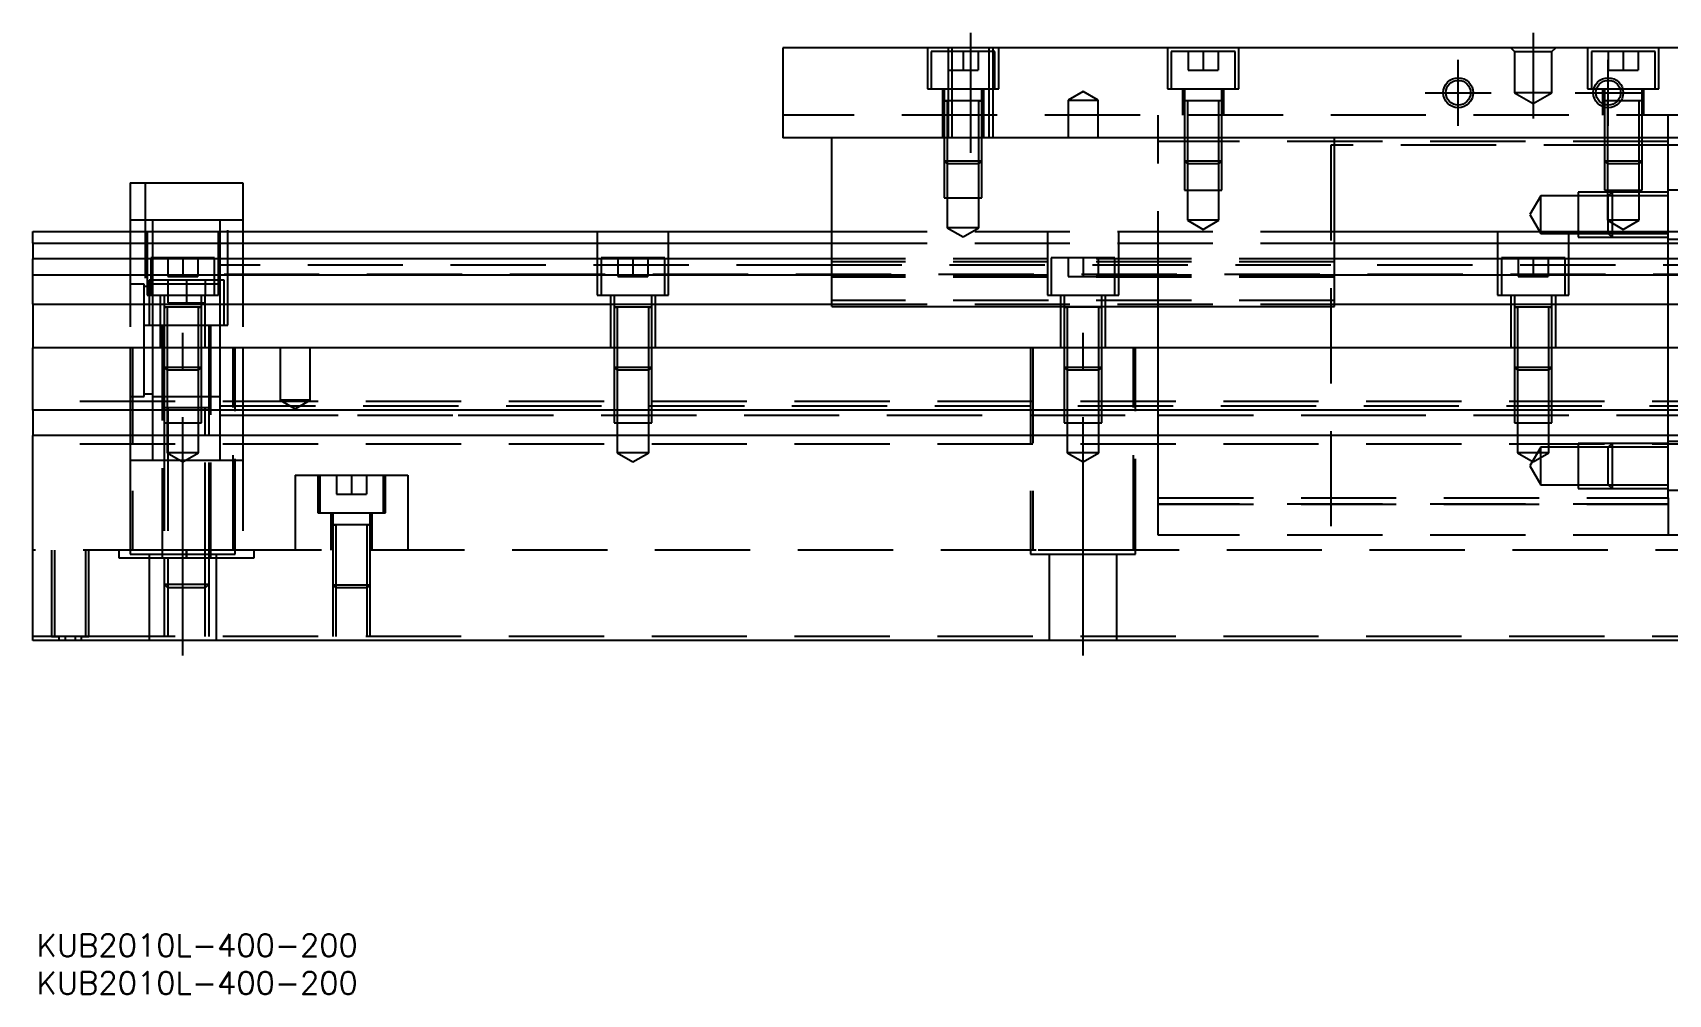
# Model space of a CAD drawing. Extents: x -20 to 623, y -288 to 102.
# Drawn here: x 0 to 218, y -287.9 to -159.8 of the extents above; entities that cross this region are included whole.
import ezdxf

# ---------------------------------------------------------------- set-up
doc = ezdxf.new("R2010")
doc.units = 0
doc.linetypes.add('CENTER', pattern=[50.8, 31.75, -6.35, 6.35, -6.35])
doc.linetypes.add('DASHED', pattern=[19.05, 12.7, -6.35])
doc.layers.get('0').update_dxf_attribs({"linetype": 'CONTINUOUS'})
doc.layers.add('CENTER', color=1, linetype='CENTER')
doc.styles.get("Standard").update_dxf_attribs({"font": 'txt.shx', "height": 3, "bigfont": 'bigfont.shx'})

# ---------------------------------------------------------------- blocks, each defined once
blk = doc.blocks.new('*U2')
at = {"color": 7, "linetype": 'CONTINUOUS'}
blk.add_text('KUB2010L-400-200', height=3, dxfattribs=at).set_placement((0.52, -287.94))
blk = doc.blocks.new('*U3')
at = {"color": 7, "linetype": 'CONTINUOUS'}
blk.add_text('KUB2010L-400-200', height=3, dxfattribs=at).set_placement((0.52, -282.91))

msp = doc.modelspace()

# ---------------------------------------------------------------- linework, layer by layer
at = {"color": 7, "linetype": 'CONTINUOUS'}
for p, q in [((100, -161.76), (100, -173.76)), ((300, -161.76), (100, -161.76)), ((300, -173.76), (100, -173.76)), ((106.5, -196.26), (106.5, -173.76)), ((173.5, -196.26), (173.5, -173.76)), ((218, -186.26), (218, -173.76)), ((226.5, -174.76), (218, -174.76)), ((13, -179.76), (28, -179.76)), ((13, -179.76), (13, -186.26)), ((28, -179.76), (28, -186.26)), ((0, -186.26), (106.5, -186.26)), ((0, -187.799608), (0, -186.26)), ((173.5, -186.26), (226.5, -186.26)), ((0, -187.799608), (106.5, -187.799608)), ((0, -187.799608), (0, -189.88154)), ((173.5, -187.799608), (226.5, -187.799608)), ((106.5, -189.88154), (0, -189.88154)), ((0, -192.096666), (0, -189.88154)), ((226.5, -189.88154), (173.5, -189.88154)), ((106.5, -192.096666), (0, -192.096666)), ((0, -195.941934), (0, -192.096666)), ((226.5, -192.096666), (173.5, -192.096666)), ((0, -195.941934), (106.5, -195.941934)), ((0, -195.941934), (0, -201.76)), ((173.5, -195.941934), (226.5, -195.941934)), ((106.5, -196.26), (173.5, -196.26)), ((0, -210.06), (0, -201.76)), ((400, -201.76), (0, -201.76)), ((400, -210.06), (0, -210.06)), ((0, -210.06), (0, -213.46)), ((0, -240.76), (0, -213.46)), ((400, -213.46), (0, -213.46)), ((400, -240.76), (0, -240.76))]:
    msp.add_line(p, q, dxfattribs=at)
at = {"color": 3, "linetype": 'DASHED'}
for p, q in [((119.25, -161.76), (119.25, -167.26)), ((128.25, -162.26), (119.75, -162.26)), ((119.75, -162.26), (119.75, -167.26)), ((122, -162.26), (122, -164.76)), ((122.000006, -161.76), (122.000006, -162.26)), ((122.000006, -162.26), (122.000006, -167.26)), ((122.5, -161.76), (122.5, -173.76)), ((124, -162.26), (124, -164.76)), ((126, -162.26), (126, -164.76)), ((127.5, -173.76), (127.5, -161.76)), ((127.999994, -173.76), (127.999994, -161.76)), ((128.25, -167.26), (128.25, -162.26)), ((128.75, -167.26), (128.75, -161.76)), ((151.25, -161.76), (151.25, -167.26)), ((152.999994, -162.26), (151.75, -162.26)), ((151.75, -162.26), (151.75, -167.26)), ((160.25, -162.26), (152.999994, -162.26)), ((154, -162.26), (154, -164.76)), ((156, -162.26), (156, -164.76)), ((158, -162.26), (158, -164.76)), ((160.25, -167.26), (160.25, -162.26)), ((160.75, -167.26), (160.75, -161.76)), ((197.5, -162.26), (197, -161.76)), ((197.5, -162.26), (197.5, -167.76)), ((197.5, -162.26), (202.5, -162.26)), ((202.5, -162.26), (203, -161.76)), ((202.5, -167.76), (202.5, -162.26)), ((207.25, -161.76), (207.25, -167.26)), ((216.25, -162.26), (207.75, -162.26)), ((207.75, -162.26), (207.75, -167.26)), ((210, -162.26), (210, -164.76)), ((212, -162.26), (212, -164.76)), ((214, -162.26), (214, -164.76)), ((216.25, -167.26), (216.25, -162.26)), ((216.75, -167.26), (216.75, -161.76)), ((122, -164.76), (124, -164.76)), ((124, -164.76), (126, -164.76)), ((154, -164.76), (156, -164.76)), ((156, -164.76), (158, -164.76)), ((210, -164.76), (212, -164.76)), ((212, -164.76), (214, -164.76)), ((119.25, -167.26), (128.75, -167.26)), ((121.25, -167.26), (121.25, -173.76)), ((121.5, -167.26), (121.5, -168.86)), ((122.000006, -167.26), (122.000006, -173.76)), ((126.5, -168.86), (126.5, -167.26)), ((126.75, -173.76), (126.75, -167.26)), ((140, -167.6053), (138, -168.76)), ((142, -168.76), (140, -167.6053)), ((151.25, -167.26), (160.75, -167.26)), ((153.25, -167.26), (153.25, -170.76)), ((153.5, -167.26), (153.5, -168.86)), ((158.5, -168.86), (158.5, -167.26)), ((158.75, -170.76), (158.75, -167.26)), ((202.5, -167.76), (197.5, -167.76)), ((197.5, -167.76), (200, -169.203376)), ((200, -169.203376), (202.5, -167.76)), ((207.25, -167.26), (216.75, -167.26)), ((209.25, -167.26), (209.25, -170.76)), ((209.5, -167.26), (209.5, -168.86)), ((214.5, -168.86), (214.5, -167.26)), ((214.75, -170.76), (214.75, -167.26)), ((121.5, -168.855), (121.5, -168.86)), ((121.5, -168.86), (121.757448, -168.86)), ((121.757468, -168.86), (121.5, -168.86)), ((121.5, -168.86), (121.5, -173.75998)), ((121.5, -168.86), (121.5, -168.865)), ((126.242552, -168.86), (121.757468, -168.86)), ((121.9, -168.86), (121.9, -173.75998)), ((126.1, -173.75998), (126.1, -168.86)), ((126.5, -168.86), (126.242552, -168.86)), ((126.242602, -168.86), (126.5, -168.86)), ((126.5, -168.86), (126.5, -168.855)), ((126.5, -173.75998), (126.5, -168.86)), ((126.5, -168.865), (126.5, -168.86)), ((138, -168.76), (140, -168.76)), ((138, -168.76), (138, -173.76)), ((140, -168.76), (142, -168.76)), ((142, -173.76), (142, -168.76)), ((153.5, -168.855), (153.5, -168.86)), ((153.757468, -168.86), (153.5, -168.86)), ((153.5, -168.86), (153.5, -168.865)), ((153.5, -168.86), (153.5, -170.75998)), ((158.5, -168.86), (153.757468, -168.86)), ((153.9, -168.86), (153.9, -170.75998)), ((158.1, -170.75998), (158.1, -168.86)), ((158.5, -170.75998), (158.5, -168.86)), ((209.5, -168.855), (209.5, -168.86)), ((209.757468, -168.86), (209.5, -168.86)), ((209.5, -168.86), (209.5, -169.332418)), ((209.5, -168.86), (209.5, -168.865)), ((209.5, -169.332418), (209.5, -169.696492)), ((209.5, -169.696492), (209.5, -170.75998)), ((211.229562, -168.86), (209.757468, -168.86)), ((209.9, -168.86), (209.9, -169.406966)), ((209.9, -169.406966), (209.9, -169.757498)), ((209.9, -169.757498), (209.9, -170.75998)), ((211.669968, -168.86), (211.229562, -168.86)), ((211.67033, -168.86), (211.229838, -168.86)), ((214.242552, -168.86), (211.669968, -168.86)), ((214.1, -170.75998), (214.1, -168.86)), ((214.5, -168.86), (214.242552, -168.86)), ((214.5, -168.86), (214.5, -168.855)), ((214.5, -170.75998), (214.5, -168.86)), ((214.5, -168.865), (214.5, -168.86)), ((300, -170.76), (100, -170.76)), ((150, -173.76), (150, -170.76)), ((153.5, -170.76), (153.5, -173.76)), ((153.500006, -170.76), (153.500006, -173.76)), ((153.9, -170.76), (153.9, -173.76)), ((158.1, -173.76), (158.1, -170.76)), ((158.499994, -173.76), (158.499994, -170.76)), ((158.5, -173.76), (158.5, -170.76)), ((209.5, -170.76), (209.5, -176.86)), ((209.500006, -170.76), (209.500006, -176.86)), ((209.9, -170.76), (209.9, -177.26)), ((214.1, -173.76), (214.1, -170.76)), ((214.499994, -173.76), (214.499994, -170.76)), ((214.5, -173.76), (214.5, -170.76)), ((218, -173.76), (218, -170.76)), ((121.5, -173.76), (121.5, -176.86)), ((121.500006, -173.76), (121.500006, -176.860006)), ((121.9, -173.76), (121.9, -177.26)), ((126.1, -177.26), (126.1, -173.76)), ((126.499994, -176.860006), (126.499994, -173.76)), ((126.5, -176.86), (126.5, -173.76)), ((150, -196.26), (150, -173.76)), ((218, -174.26), (150, -174.26)), ((153.5, -173.76), (153.5, -176.86)), ((153.500006, -173.76), (153.500006, -176.860006)), ((153.9, -173.76), (153.9, -177.26)), ((158.1, -177.26), (158.1, -173.76)), ((158.499994, -176.860006), (158.499994, -173.76)), ((158.5, -176.86), (158.5, -173.76)), ((214.1, -177.26), (214.1, -173.76)), ((214.499994, -176.860006), (214.499994, -173.76)), ((214.5, -176.86), (214.5, -173.76)), ((173, -174.76), (173, -226.76)), ((214.1, -174.76), (173, -174.76)), ((214.5, -174.76), (214.1, -174.76)), ((218, -174.76), (214.5, -174.76)), ((121.5, -176.86), (126.5, -176.86)), ((121.5, -176.86), (121.9, -177.26)), ((121.500006, -176.86002), (121.500006, -181.76)), ((126.1, -177.26), (121.9, -177.26)), ((121.9, -177.26002), (121.9, -181.76)), ((126.1, -177.26), (126.5, -176.86)), ((126.1, -181.76), (126.1, -177.26002)), ((126.499994, -181.76), (126.499994, -176.86002)), ((153.5, -176.86), (158.5, -176.86)), ((153.5, -176.86), (153.9, -177.26)), ((153.500006, -176.86002), (153.500006, -180.76)), ((158.1, -177.26), (153.9, -177.26)), ((153.9, -177.26002), (153.9, -180.76)), ((158.1, -177.26), (158.5, -176.86)), ((158.1, -180.76), (158.1, -177.26002)), ((158.499994, -180.76), (158.499994, -176.86002)), ((209.5, -176.86), (214.5, -176.86)), ((209.5, -176.86), (209.9, -177.26)), ((209.500006, -176.86002), (209.500006, -180.76)), ((214.1, -177.26), (209.9, -177.26)), ((209.9, -177.26002), (209.9, -180.76)), ((214.1, -177.26), (214.5, -176.86)), ((214.1, -180.76), (214.1, -177.26002)), ((214.499994, -180.76), (214.499994, -176.86002)), ((15, -179.76), (15, -198.76)), ((26, -198.76), (26, -179.76)), ((153.500006, -180.76), (158.499994, -180.76)), ((153.9, -180.76), (153.9, -184.76)), ((158.1, -184.76), (158.1, -180.76)), ((209.500006, -180.76), (214.499994, -180.76)), ((209.9, -180.76), (209.9, -184.76)), ((214.1, -184.76), (214.1, -180.76)), ((230, -180.76), (218, -180.76)), ((121.500006, -181.76), (126.499994, -181.76)), ((121.9, -181.76), (121.9, -185.76)), ((126.1, -185.76), (126.1, -181.76)), ((201, -181.51), (199.556624, -184.01)), ((201, -186.51), (201, -181.51)), ((206, -181.51), (201, -181.51)), ((206, -181.010006), (206, -187.009994)), ((210.49998, -181.010006), (206, -181.010006)), ((209.99998, -181.51), (206, -181.51)), ((210.5, -181.01), (210, -181.51)), ((210, -186.51), (210, -181.51)), ((218, -181.51), (210, -181.51)), ((210.5, -181.01), (210.5, -187.01)), ((218, -181.01), (210.5, -181.01)), ((218, -181.010006), (210.5, -181.010006)), ((16, -184.76), (13, -184.76)), ((16, -186.26), (16, -184.76)), ((25, -184.76), (16, -184.76)), ((25, -186.26), (25, -184.76)), ((28, -184.76), (25, -184.76)), ((158.1, -184.76), (153.9, -184.76)), ((153.9, -184.76), (156, -185.972436)), ((156, -185.972436), (158.1, -184.76)), ((199.556624, -184.01), (201, -186.51)), ((214.1, -184.76), (209.9, -184.76)), ((209.9, -184.76), (212, -185.972436)), ((212, -185.972436), (214.1, -184.76)), ((13, -186.26), (13, -201.76)), ((15.25, -186.26), (15.25, -194.76)), ((16, -189.76), (16, -186.26)), ((24.75, -194.76), (24.75, -186.26)), ((25, -192.76), (25, -186.26)), ((28, -186.26), (28, -201.76)), ((75.25, -186.26), (75.25, -194.76)), ((84.75, -194.76), (84.75, -186.26)), ((106.5, -186.26), (173.5, -186.26)), ((126.1, -185.76), (121.9, -185.76)), ((121.9, -185.76), (124, -186.972436)), ((124, -186.972436), (126.1, -185.76)), ((135.25, -186.26), (135.25, -194.76)), ((144.75, -194.76), (144.75, -186.26)), ((195.25, -186.26), (195.25, -194.76)), ((201, -186.51), (206, -186.51)), ((204.75, -194.76), (204.75, -186.26)), ((206, -186.51), (209.99998, -186.51)), ((206, -187.009994), (210.49998, -187.009994)), ((210, -186.51), (210.5, -187.01)), ((210, -186.51), (218, -186.51)), ((210.5, -187.009994), (218, -187.009994)), ((210.5, -187.01), (218, -187.01)), ((218, -196.26), (218, -186.26)), ((218, -187.26), (230, -187.26)), ((106.5, -187.799608), (173.5, -187.799608)), ((24.25, -189.76), (15.75, -189.76)), ((15.75, -189.76), (15.75, -194.76)), ((16, -192.76), (16, -189.76)), ((18, -189.76), (18, -192.26)), ((20, -189.76), (20, -192.26)), ((22, -189.76), (22, -192.26)), ((24.25, -194.76), (24.25, -189.76)), ((28, -190.76), (25, -190.76)), ((106.5, -190.76), (28, -190.76)), ((84.25, -189.76), (75.75, -189.76)), ((75.75, -189.76), (75.75, -194.76)), ((78, -189.76), (78, -192.26)), ((80, -189.76), (80, -192.26)), ((82, -189.76), (82, -192.26)), ((84.25, -194.76), (84.25, -189.76)), ((173.5, -189.88154), (106.5, -189.88154)), ((173.5, -190.28668), (106.5, -190.28668)), ((172.99998, -190.76), (106.5, -190.76)), ((144.25, -189.76), (135.75, -189.76)), ((135.75, -189.76), (135.75, -194.76)), ((138, -189.76), (138, -192.26)), ((140, -189.76), (140, -192.26)), ((142, -189.76), (142, -192.26)), ((144.25, -194.76), (144.25, -189.76)), ((230, -190.76), (173, -190.76)), ((204.25, -189.76), (195.75, -189.76)), ((195.75, -189.76), (195.75, -194.76)), ((198, -189.76), (198, -192.26)), ((200, -189.76), (200, -192.26)), ((202, -189.76), (202, -192.26)), ((204.25, -194.76), (204.25, -189.76)), ((14.85, -193.26), (13, -193.26)), ((14.85, -200.76), (14.85, -193.26)), ((15.5, -193.61), (14.85, -193.61)), ((15.75, -192.76), (15.5, -192.76)), ((15.5, -192.76), (15.5, -198.76)), ((15.75, -193.61), (15.5, -193.61)), ((24.25, -192.76), (15.75, -192.76)), ((16, -193.61), (15.75, -193.61)), ((16, -194.76), (16, -192.76)), ((24.25, -193.26), (16, -193.26)), ((18, -192.26), (20, -192.26)), ((18, -192.76), (18, -195.76)), ((20, -192.26), (22, -192.26)), ((20.5, -192.76), (20.5, -195.76)), ((23, -192.76), (23, -194.76)), ((25.5, -192.76), (24.25, -192.76)), ((25, -193.26), (24.25, -193.26)), ((343, -192.01), (25, -192.01)), ((25, -198.76), (25, -192.76)), ((25.5, -198.76), (25.5, -192.76)), ((78, -192.26), (80, -192.26)), ((80, -192.26), (82, -192.26)), ((173.5, -192.096666), (106.5, -192.096666)), ((173.5, -192.34), (106.5, -192.34)), ((138, -192.26), (140, -192.26)), ((140, -192.26), (142, -192.26)), ((198, -192.26), (200, -192.26)), ((200, -192.26), (202, -192.26)), ((15.25, -194.76), (24.75, -194.76)), ((16, -198.76), (16, -194.76)), ((17, -194.76), (17, -201.76)), ((17.5, -194.76), (17.5, -196.36)), ((18, -195.76), (20.5, -195.76)), ((20.5, -195.76), (23, -195.76)), ((22.5, -196.36), (22.5, -194.76)), ((23, -201.76), (23, -194.76)), ((75.25, -194.76), (84.75, -194.76)), ((77, -194.76), (77, -201.76)), ((77.5, -194.76), (77.5, -196.36)), ((82.5, -196.36), (82.5, -194.76)), ((83, -201.76), (83, -194.76)), ((173.5, -195.437372), (106.5, -195.437372)), ((106.5, -195.941934), (173.5, -195.941934)), ((135.25, -194.76), (144.75, -194.76)), ((137, -194.76), (137, -201.76)), ((137.5, -194.76), (137.5, -196.36)), ((142.5, -196.36), (142.5, -194.76)), ((143, -201.76), (143, -194.76)), ((195.25, -194.76), (204.75, -194.76)), ((197, -194.76), (197, -201.76)), ((197.5, -194.76), (197.5, -196.36)), ((202.5, -196.36), (202.5, -194.76)), ((203, -201.76), (203, -194.76)), ((17.5, -196.355), (17.5, -196.36)), ((17.5, -196.36), (17.757448, -196.36)), ((17.757468, -196.36), (17.5, -196.36)), ((17.5, -196.36), (17.5, -196.365)), ((17.5, -196.36), (17.5, -201.75998)), ((22.242552, -196.36), (17.757468, -196.36)), ((17.9, -196.36), (17.9, -201.75998)), ((22.1, -201.75998), (22.1, -196.36)), ((22.5, -196.36), (22.242552, -196.36)), ((22.242602, -196.36), (22.5, -196.36)), ((22.5, -196.36), (22.5, -196.355)), ((22.5, -196.365), (22.5, -196.36)), ((22.5, -201.75998), (22.5, -196.36)), ((77.5, -196.355), (77.5, -196.36)), ((77.5, -196.36), (77.757448, -196.36)), ((77.757468, -196.36), (77.5, -196.36)), ((77.5, -196.36), (77.5, -196.365)), ((77.5, -196.36), (77.5, -201.75998)), ((82.242552, -196.36), (77.757468, -196.36)), ((77.9, -196.36), (77.9, -201.75998)), ((82.1, -201.75998), (82.1, -196.36)), ((82.5, -196.36), (82.242552, -196.36)), ((82.242602, -196.36), (82.5, -196.36)), ((82.5, -196.36), (82.5, -196.355)), ((82.5, -196.365), (82.5, -196.36)), ((82.5, -201.75998), (82.5, -196.36)), ((137.5, -196.355), (137.5, -196.36)), ((137.5, -196.36), (137.757448, -196.36)), ((137.757468, -196.36), (137.5, -196.36)), ((137.5, -196.36), (137.5, -196.365)), ((137.5, -196.36), (137.5, -201.75998)), ((142.242552, -196.36), (137.757468, -196.36)), ((137.9, -196.36), (137.9, -201.75998)), ((142.1, -201.75998), (142.1, -196.36)), ((142.5, -196.36), (142.242552, -196.36)), ((142.242602, -196.36), (142.5, -196.36)), ((142.5, -196.36), (142.5, -196.355)), ((142.5, -196.365), (142.5, -196.36)), ((142.5, -201.75998), (142.5, -196.36)), ((150, -201.76), (150, -196.26)), ((197.5, -196.355), (197.5, -196.36)), ((197.5, -196.36), (197.757448, -196.36)), ((197.757468, -196.36), (197.5, -196.36)), ((197.5, -196.36), (197.5, -196.365)), ((197.5, -196.36), (197.5, -201.75998)), ((202.242552, -196.36), (197.757468, -196.36)), ((197.9, -196.36), (197.9, -201.75998)), ((202.1, -201.75998), (202.1, -196.36)), ((202.5, -196.36), (202.242552, -196.36)), ((202.242602, -196.36), (202.5, -196.36)), ((202.5, -196.36), (202.5, -196.355)), ((202.5, -196.365), (202.5, -196.36)), ((202.5, -201.75998), (202.5, -196.36)), ((218, -201.76), (218, -196.26)), ((15, -198.76), (26, -198.76)), ((16, -200.76), (16, -198.76)), ((17.25, -198.76), (17.25, -229.76)), ((23.5, -201.76), (23.5, -198.76)), ((23.75, -229.76), (23.75, -198.76)), ((25, -200.76), (25, -198.76)), ((13, -201.76), (13, -210.06)), ((13, -201.76), (13, -229.26)), ((13.291796, -201.76), (13.291796, -228.76)), ((14.85, -201.76), (14.85, -200.76)), ((14.85, -208.26), (14.85, -201.76)), ((16, -201.76), (16, -200.76)), ((16, -210.06), (16, -201.76)), ((17.5, -201.76), (17.5, -204.36)), ((17.500006, -201.76), (17.500006, -204.360006)), ((17.9, -201.76), (17.9, -204.76)), ((22.1, -204.76), (22.1, -201.76)), ((22.499994, -204.360006), (22.499994, -201.76)), ((22.5, -204.36), (22.5, -201.76)), ((23.5, -209.76), (23.5, -201.76)), ((25, -201.76), (25, -200.76)), ((25, -210.06), (25, -201.76)), ((26.708204, -228.76), (26.708204, -201.76)), ((27, -229.26), (27, -201.76)), ((28, -201.76), (28, -210.06)), ((33, -201.76), (33, -208.76)), ((37, -208.76), (37, -201.76)), ((77.5, -201.76), (77.5, -204.36)), ((77.500006, -201.76), (77.500006, -204.360006)), ((77.9, -201.76), (77.9, -204.76)), ((82.1, -204.76), (82.1, -201.76)), ((82.499994, -204.360006), (82.499994, -201.76)), ((82.5, -204.36), (82.5, -201.76)), ((133, -201.76), (133, -229.26)), ((133.291796, -201.76), (133.291796, -228.76)), ((137.5, -201.76), (137.5, -204.36)), ((137.500006, -201.76), (137.500006, -204.360006)), ((137.9, -201.76), (137.9, -204.76)), ((142.1, -204.76), (142.1, -201.76)), ((142.499994, -204.360006), (142.499994, -201.76)), ((142.5, -204.36), (142.5, -201.76)), ((146.708204, -228.76), (146.708204, -201.76)), ((147, -229.26), (147, -201.76)), ((150, -210.06), (150, -201.76)), ((197.5, -201.76), (197.5, -204.36)), ((197.500006, -201.76), (197.500006, -204.360006)), ((197.9, -201.76), (197.9, -204.76)), ((202.1, -204.76), (202.1, -201.76)), ((202.499994, -204.360006), (202.499994, -201.76)), ((202.5, -204.36), (202.5, -201.76)), ((218, -210.06), (218, -201.76)), ((17.5, -204.36), (22.5, -204.36)), ((17.5, -204.36), (17.9, -204.76)), ((17.500006, -204.36002), (17.500006, -210.06)), ((22.1, -204.76), (17.9, -204.76)), ((17.9, -204.76002), (17.9, -211.76)), ((22.1, -204.76), (22.5, -204.36)), ((22.1, -211.76), (22.1, -204.76002)), ((22.499994, -210.06), (22.499994, -204.36002)), ((77.5, -204.36), (82.5, -204.36)), ((77.5, -204.36), (77.9, -204.76)), ((77.500006, -204.36002), (77.500006, -210.06)), ((82.1, -204.76), (77.9, -204.76)), ((77.9, -204.76002), (77.9, -211.76)), ((82.1, -204.76), (82.5, -204.36)), ((82.1, -211.76), (82.1, -204.76002)), ((82.499994, -210.06), (82.499994, -204.36002)), ((137.5, -204.36), (142.5, -204.36)), ((137.5, -204.36), (137.9, -204.76)), ((137.500006, -204.36002), (137.500006, -210.06)), ((142.1, -204.76), (137.9, -204.76)), ((137.9, -204.76002), (137.9, -211.76)), ((142.1, -204.76), (142.5, -204.36)), ((142.1, -211.76), (142.1, -204.76002)), ((142.499994, -210.06), (142.499994, -204.36002)), ((197.5, -204.36), (202.5, -204.36)), ((197.5, -204.36), (197.9, -204.76)), ((197.500006, -204.36002), (197.500006, -210.06)), ((202.1, -204.76), (197.9, -204.76)), ((197.9, -204.76002), (197.9, -211.76)), ((202.1, -204.76), (202.5, -204.36)), ((202.1, -211.76), (202.1, -204.76002)), ((202.499994, -210.06), (202.499994, -204.36002)), ((400, -208.91), (0, -208.91)), ((13, -208.26), (14.85, -208.26)), ((14.85, -207.91), (16, -207.91)), ((16, -208.26), (17.5, -208.26)), ((17.5, -208.26), (22.499994, -208.26)), ((22.499994, -208.26), (23.5, -208.26)), ((23.5, -208.26), (25, -208.26)), ((37, -208.76), (33, -208.76)), ((33, -208.76), (35, -209.9147)), ((35, -209.9147), (37, -208.76)), ((13, -210.06), (13, -213.46)), ((16, -213.46), (16, -210.06)), ((17.849602, -209.76), (17.5, -209.76)), ((17.500006, -210.06), (17.500006, -211.76)), ((22.500266, -209.76), (17.849602, -209.76)), ((18, -209.76), (18, -210.06)), ((18, -210.06), (18, -211.76)), ((23.500006, -209.76), (22.499994, -209.76)), ((22.499994, -211.76), (22.499994, -210.06)), ((23.15035, -209.76), (22.500266, -209.76)), ((23, -210.06), (23, -209.76)), ((23, -213.46), (23, -210.06)), ((23.5, -209.76), (23.15035, -209.76)), ((23.5, -209.76), (23.5, -209.755)), ((23.5, -209.765), (23.5, -209.76)), ((23.5, -210.06), (23.5, -209.76)), ((23.5, -213.46), (23.5, -210.06)), ((25, -209.51), (343, -209.51)), ((25, -213.46), (25, -210.06)), ((25, -210.76), (28, -210.76)), ((28, -210.06), (28, -213.46)), ((28, -210.76), (43.291796, -210.76)), ((43.291796, -210.76), (56.708204, -210.76)), ((56.708204, -210.76), (150, -210.76)), ((77.500006, -210.06), (77.500006, -211.76)), ((77.500006, -210.76), (82.499994, -210.76)), ((82.499994, -211.76), (82.499994, -210.06)), ((137.500006, -210.06), (137.500006, -211.76)), ((137.500006, -210.76), (142.499994, -210.76)), ((142.499994, -211.76), (142.499994, -210.06)), ((150, -213.46), (150, -210.06)), ((150, -210.76), (172.99998, -210.76)), ((173, -210.759994), (218, -210.759994)), ((173, -210.76), (218, -210.76)), ((197.500006, -210.06), (197.500006, -211.76)), ((197.500006, -210.76), (202.499994, -210.76)), ((202.499994, -211.76), (202.499994, -210.06)), ((218, -213.46), (218, -210.06)), ((218, -210.759994), (227.500006, -210.759994)), ((218, -210.76), (227.500006, -210.76)), ((13, -213.46), (13, -229.76)), ((16, -216.76), (16, -213.46)), ((17.5, -211.76002), (17.5, -213.46)), ((17.5, -213.46), (17.5, -229.75998)), ((17.500006, -211.76), (22.499994, -211.76)), ((17.9, -211.76), (17.9, -215.76)), ((18, -211.76), (18, -213.46)), ((18, -213.46), (18, -229.75998)), ((22.1, -215.76), (22.1, -211.76)), ((23, -229.75998), (23, -213.46)), ((23.5, -229.75998), (23.5, -213.46)), ((25, -216.76), (25, -213.46)), ((28, -213.46), (28, -229.76)), ((77.500006, -211.76), (82.499994, -211.76)), ((77.9, -211.76), (77.9, -215.76)), ((82.1, -215.76), (82.1, -211.76)), ((137.500006, -211.76), (142.499994, -211.76)), ((137.9, -211.76), (137.9, -215.76)), ((142.1, -215.76), (142.1, -211.76)), ((150, -221.76), (150, -213.46)), ((197.500006, -211.76), (202.499994, -211.76)), ((197.9, -211.76), (197.9, -215.76)), ((202.1, -215.76), (202.1, -211.76)), ((218, -221.76), (218, -213.46)), ((400, -214.61), (0, -214.61)), ((22.1, -215.76), (17.9, -215.76)), ((17.9, -215.76), (20, -216.972436)), ((20, -216.972436), (22.1, -215.76)), ((82.1, -215.76), (77.9, -215.76)), ((77.9, -215.76), (80, -216.972436)), ((80, -216.972436), (82.1, -215.76)), ((142.1, -215.76), (137.9, -215.76)), ((137.9, -215.76), (140, -216.972436)), ((140, -216.972436), (142.1, -215.76)), ((202.1, -215.76), (197.9, -215.76)), ((197.9, -215.76), (200, -216.972436)), ((201, -215.01), (199.556624, -217.51)), ((200, -216.972436), (202.1, -215.76)), ((201, -220.01), (201, -215.01)), ((206, -215.01), (201, -215.01)), ((206, -214.510006), (206, -220.509994)), ((210.49998, -214.510006), (206, -214.510006)), ((209.99998, -215.01), (206, -215.01)), ((210.5, -214.51), (210, -215.01)), ((210, -220.01), (210, -215.01)), ((218, -215.01), (210, -215.01)), ((210.5, -214.51), (210.5, -220.51)), ((218, -214.51), (210.5, -214.51)), ((218, -214.510006), (210.5, -214.510006)), ((230, -214.26), (218, -214.26)), ((13, -216.76), (16, -216.76)), ((16, -216.76), (17.5, -216.76)), ((17.5, -216.76), (18, -216.76)), ((18, -216.76), (23, -216.76)), ((23, -216.76), (23.5, -216.76)), ((23.5, -216.76), (25, -216.76)), ((25, -216.76), (28, -216.76)), ((199.556624, -217.51), (201, -220.01)), ((35, -218.76), (35, -228.76)), ((35, -218.76), (43.291796, -218.76)), ((38, -218.76), (38, -223.76)), ((38.25, -218.76), (38.25, -223.76)), ((40.5, -218.76), (40.5, -221.26)), ((42.5, -218.76), (42.5, -221.26)), ((43.291796, -218.76), (50, -218.76)), ((44.5, -218.76), (44.5, -221.26)), ((46.75, -223.76), (46.75, -218.76)), ((47, -223.76), (47, -218.76)), ((50, -218.76), (50, -228.76)), ((201, -220.01), (206, -220.01)), ((206, -220.01), (209.99998, -220.01)), ((210, -220.01), (218, -220.01)), ((210, -220.01), (210.5, -220.51)), ((40.5, -221.26), (42.5, -221.26)), ((42.5, -221.26), (44.5, -221.26)), ((150, -221.76), (218, -221.76)), ((150, -226.76), (150, -221.76)), ((206, -220.509994), (210.49998, -220.509994)), ((210.5, -220.509994), (218, -220.509994)), ((210.5, -220.51), (218, -220.51)), ((218, -220.76), (230, -220.76)), ((218, -221.76), (218, -226.76)), ((38, -223.76), (47, -223.76)), ((39.75, -223.76), (39.75, -228.76)), ((40, -223.76), (40, -225.365)), ((45, -225.365), (45, -223.76)), ((45.25, -228.76), (45.25, -223.76)), ((150, -222.606052), (218, -222.606052)), ((218, -222.606052), (150, -222.606052)), ((40, -225.355), (40, -228.75998)), ((40, -225.36), (40.257448, -225.36)), ((40.257468, -225.36), (40, -225.36)), ((44.742552, -225.36), (40.257468, -225.36)), ((40.4, -225.36), (40.4, -228.75998)), ((44.6, -228.75998), (44.6, -225.36)), ((45, -225.36), (44.742552, -225.36)), ((44.742602, -225.36), (45, -225.36)), ((45, -228.75998), (45, -225.355)), ((343.291796, -228.76), (0, -228.76)), ((2.500006, -228.76), (2.500006, -240.26)), ((2.9, -228.76), (2.9, -240.26)), ((7.1, -240.26), (7.1, -228.76)), ((7.499994, -240.26), (7.499994, -228.76)), ((11.5, -228.76), (11.5, -229.76)), ((26.708204, -228.76), (13.291796, -228.76)), ((20.5, -228.76), (20.5, -229.76)), ((20.5, -229.76), (20.5, -228.76)), ((29.5, -229.76), (29.5, -228.76)), ((40, -228.76), (40, -233.36)), ((40.000006, -228.76), (40.000006, -233.360006)), ((40.4, -228.76), (40.4, -233.76)), ((44.6, -233.76), (44.6, -228.76)), ((44.999994, -233.360006), (44.999994, -228.76)), ((45, -233.36), (45, -228.76)), ((146.708204, -228.76), (133.291796, -228.76)), ((218, -226.76), (150, -226.76)), ((230, -226.76), (218, -226.76)), ((11.5, -229.76), (20.5, -229.76)), ((13, -229.26), (20, -229.26)), ((15.5, -229.26), (15.5, -240.76)), ((17.5, -229.76), (17.5, -233.26)), ((17.500006, -229.76), (17.500006, -233.260006)), ((18, -229.76), (18, -233.76)), ((20, -229.26), (27, -229.26)), ((20.5, -229.76), (29.5, -229.76)), ((23, -233.76), (23, -229.76)), ((23.499994, -233.260006), (23.499994, -229.76)), ((23.5, -233.26), (23.5, -229.76)), ((24.5, -240.76), (24.5, -229.26)), ((133, -229.26), (140, -229.26)), ((135.5, -229.26), (135.5, -240.76)), ((140, -229.26), (147, -229.26)), ((144.5, -240.76), (144.5, -229.26)), ((17.5, -233.26), (23.5, -233.26)), ((17.5, -233.26), (18, -233.76)), ((23, -233.76), (23.5, -233.26)), ((17.500006, -233.26002), (17.500006, -240.26)), ((23, -233.76), (18, -233.76)), ((18, -233.76002), (18, -240.26)), ((23, -240.26), (23, -233.76002)), ((23.499994, -240.26), (23.499994, -233.26002)), ((40, -233.36), (45, -233.36)), ((40, -233.36), (40.4, -233.76)), ((40.000006, -233.36002), (40.000006, -240.26)), ((44.6, -233.76), (40.4, -233.76)), ((40.4, -233.76002), (40.4, -240.26)), ((44.6, -233.76), (45, -233.36)), ((44.6, -240.26), (44.6, -233.76002)), ((44.999994, -240.26), (44.999994, -233.36002)), ((3.500008, -240.26), (0, -240.26)), ((2.500006, -240.26), (3.500008, -240.26)), ((3.500008, -240.26), (3.500008, -240.76)), ((4.359688, -240.26), (3.500008, -240.26)), ((5.640312, -240.26), (4.359688, -240.26)), ((4.359688, -240.76), (4.359688, -240.26)), ((5.640312, -240.26), (5.640312, -240.76)), ((6.499992, -240.26), (5.640312, -240.26)), ((6.499992, -240.76), (6.499992, -240.26)), ((6.499992, -240.26), (7.499994, -240.26)), ((400, -240.26), (6.499992, -240.26))]:
    msp.add_line(p, q, dxfattribs=at)
at = {"color": 3, "linetype": 'CONTINUOUS'}
for centre in [(190, -167.76), (210, -167.76)]:
    msp.add_circle(centre, 2, dxfattribs=at)
at = {"color": 7, "linetype": 'CONTINUOUS'}
for centre in [(190, -167.76), (210, -167.76)]:
    msp.add_circle(centre, 1.65, dxfattribs=at)
at = {"layer": 'CENTER', "color": 1, "linetype": 'CENTER'}
for p, q in [((125, -159.76), (125, -175.76)), ((200, -159.76), (200, -171.203376)), ((190, -172.16), (190, -163.36)), ((210, -172.16), (210, -163.36)), ((185.6, -167.76), (194.4, -167.76)), ((205.6, -167.76), (214.4, -167.76)), ((20, -242.76), (20, -199.76)), ((140, -242.76), (140, -199.76))]:
    msp.add_line(p, q, dxfattribs=at)

# ---------------------------------------------------------------- block references
at = {"color": 7, "linetype": 'CONTINUOUS'}
for name in ['*U3', '*U2']:
    msp.add_blockref(name, (0, 0), dxfattribs=at)

doc.saveas('drawing.dxf')
